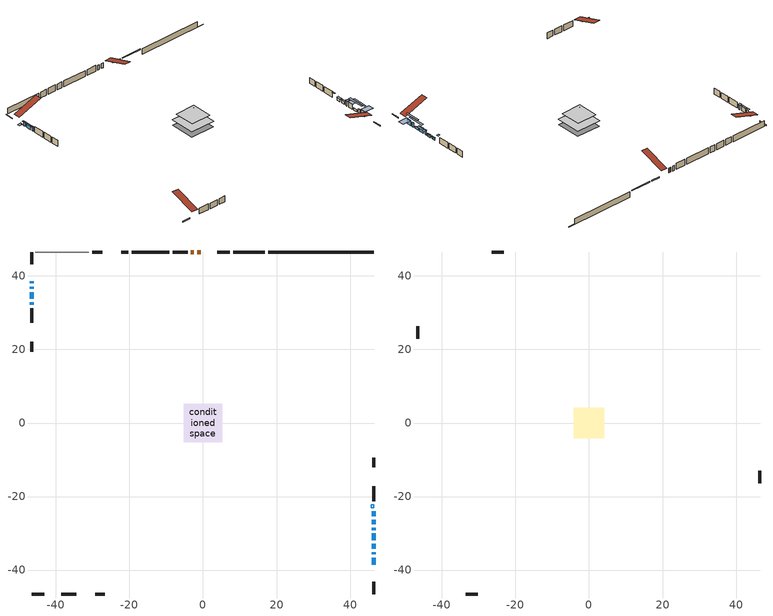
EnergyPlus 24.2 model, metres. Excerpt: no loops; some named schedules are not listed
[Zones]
conditioned space
 floor outside (Floor1 construction): -0.65,-0.65 -0.65,0.65 0.65,0.65 0.65,-0.65 z1.37
 floor adiabatic (AdiabaticFloorConstruction): -5.2,-5.2 -5.2,5.2 5.2,5.2 5.2,-5.2 z1.37
 floor foundation (Slab1 construction): -5.02,-5.02 -5.02,5.02 5.02,5.02 5.02,-5.02 z-0.97
 wall outside (RimJoist2 construction): 7.29,46.5 3.9,46.5 / -46.5,-46.5 -43.11,-46.5 / -46.5,46.5 -46.5,43.11 / 46.5,-46.5 46.5,-43.11 z1.37:1.67
 wall outside (AdiabaticWallConstruction 1): -0.65,46.5 -1.53,46.5 z1.37:3.4
 wall outside (AdiabaticWallConstruction): -46.5,38.57 -46.5,38.03 z1.37:1.55; 46.5,-38.56 46.5,-36.68 / 46.5,-31.86 46.5,-30.03 z1.37:3.4; 46.5,-35.76 46.5,-35.14 / 46.5,-29.11 46.5,-28.49 / -46.5,37.1 -46.5,36.49 / -46.5,35.57 -46.5,33.74 / -46.5,32.81 -46.5,32.2 z1.37:3.2; 46.5,-34.22 46.5,-32.79 / 46.5,-27.57 46.5,-26.35 / 46.5,-25.42 46.5,-23.99 z1.37:2.39
 wall outside (Wall1 construction): -4.21,46.5 -8.26,46.5 / -38.56,-46.5 -34.51,-46.5 / -46.5,31.27 -46.5,27.21 / 46.5,-21.3 46.5,-17.25 z1.37:3.81
 wall outside (Wall6 construction): -27.43,46.5 -30.09,46.5 / -29.32,-46.5 -26.66,-46.5 / -46.5,22.03 -46.5,19.37 / 46.5,-12.06 46.5,-9.4 z1.37:3.81
 wall foundation (FoundationWall1 construction): 17.7,46.5,-0.97 17.7,46.5,1.37 43.62,46.5,1.37 43.62,46.5,-0.85 46.5,46.5,-0.85 46.5,46.5,-0.97
 wall othersidecoefficients (RimJoist1 construction): 16.77,46.5 8.22,46.5 z1.37:1.67
 wall othersidecoefficients (AdiabaticWallConstruction 1): -2.45,46.5 -3.28,46.5 z1.37:3.4
 wall othersidecoefficients (Wall2 construction): -9.19,46.5 -19.34,46.5 z1.37:3.81
 wall othersidecoefficients (Wall3 construction): -20.27,46.5 -22.25,46.5 z1.37:3.81
 wall adiabatic (Wall7 construction): -31.02,46.5 -45.57,46.5 z1.37:3.81
 window (WindowConstruction 7): -46.5,38.56 -46.5,38.03 z1.37:1.55
 window (WindowConstruction 8): 46.5,-38.56 46.5,-36.68 z1.37:3.4
 window (WindowConstruction 9): 46.5,-35.75 46.5,-35.14 z1.37:3.2
 window (WindowConstruction 10): 46.5,-34.22 46.5,-32.79 z1.37:2.38
 window (WindowConstruction): 46.5,-31.86 46.5,-30.03 z1.37:3.4
 window (WindowConstruction 1): 46.5,-29.11 46.5,-28.5 z1.37:3.2
 window (WindowConstruction 2): 46.5,-27.57 46.5,-26.35 z1.37:2.38
 window (WindowConstruction 3): 46.5,-25.42 46.5,-24 z1.37:2.38
 window (WindowConstruction 4): -46.5,37.1 -46.5,36.49 z1.37:3.2
 window (WindowConstruction 5): -46.5,35.57 -46.5,33.74 z1.37:3.2
 window (WindowConstruction 6): -46.5,32.81 -46.5,32.2 z1.37:3.2
 door (Door): -0.65,46.5 -1.53,46.5 z1.37:3.4
 door inside (Door 1): -2.45,46.5 -3.28,46.5 z1.37:3.4
 ceiling adiabatic (AdiabaticFloorConstruction): 5.2,-5.2 5.2,5.2 -5.2,5.2 -5.2,-5.2 z1.37
 roof outside (AdiabaticRoofConstruction): 46.5,-22.23,3.81 45.71,-22.23,4.07 45.71,-23.07,4.07 46.5,-23.07,3.81
 skylight (SkylightConstruction): 46.5,-22.23,3.81 45.71,-22.23,4.07 45.71,-23.07,4.07 46.5,-23.07,3.81
attic - vented
 floor to conditioned space (Floor2 construction Reversed): -4.2,-4.2 -4.2,4.2 4.2,4.2 4.2,-4.2 z3.81
 floor to conditioned space (Floor3 construction Reversed): -3.15,-3.15 -3.15,3.15 3.15,3.15 3.15,-3.15 z3.81
 wall outside (Wall4 construction): -23.18,46.5 -26.5,46.5 / -33.58,-46.5 -30.25,-46.5 / -46.5,26.28 -46.5,22.96 / 46.5,-16.32 46.5,-12.99 z1.37:3.81
 roof outside (Roof1 construction): 0.28,46.5,3.81 0.28,36.29,7.21 2.97,36.29,7.21 2.97,46.5,3.81; -39.49,-46.5,3.81 -39.49,-36.29,7.21 -42.18,-36.29,7.21 -42.18,-46.5,3.81; -46.5,39.49,3.81 -36.29,39.49,7.21 -36.29,42.18,7.21 -46.5,42.18,3.81; 46.5,-39.49,3.81 36.29,-39.49,7.21 36.29,-42.18,7.21 46.5,-42.18,3.81
shading: -46.5,37.85 -46.5,38.74 -48.02,38.74 -48.02,37.85 z1.73; 46.5,-36.5 46.5,-38.74 50.16,-38.74 50.16,-36.5 z3.58; 46.5,-32.52 46.5,-38.38 47.11,-38.38 47.11,-32.52 z5.82; 46.5,-30.17 46.5,-36.84 47.11,-36.84 47.11,-30.17 z5.01; 46.5,-29.85 46.5,-32.04 47.72,-32.04 47.72,-29.85 z3.58; 46.5,-28.32 46.5,-29.29 47.72,-29.29 47.72,-28.32 z3.38; 46.5,-26.17 46.5,-27.75 47.11,-27.75 47.11,-26.17 z2.56; 46.5,-23.82 46.5,-25.6 47.11,-25.6 47.11,-23.82 z2.56; -46.5,36.31 -46.5,37.28 -47.11,37.28 -47.11,36.31 z3.38; -46.5,33.56 -46.5,35.74 -47.11,35.74 -47.11,33.56 z3.38; -46.5,32.02 -46.5,32.99 -47.11,32.99 -47.11,32.02 z3.38
[Building]
Building 1: Terrain=Suburbs
[Site:Location]
Calgary Intl AP_AB: Latitude {deg}=51.11; Longitude {deg}=-114.02; Time Zone {hr}=-7; Elevation {m}=1084; Keep Site Location Information=Yes
[Site:GroundTemperature:Shallow]
0.326196, -1.55603, -1.70677, -0.813554, 2.7722, 6.34125, 9.43543, 11.3955, 11.562, 9.96783, 6.95256, 3.49299
[Site:WaterMainsTemperature]
Calculation Method=Schedule; Temperature Schedule=mains temperature schedule
[Material] Roughness=Rough; Thermal Absorptance=0.9
Name | Thickness {m} | Conductivity {W/m-K} | Density {kg/m3} | Specific Heat {J/kg-K} | Solar Absorptance | Visible Absorptance
asphalt or fiberglass shingles | 0.00635 | 0.162714 | 1121.4 | 1465.45 | 0.4 | 0.4
asphalt or fiberglass shingles 1 | 0.00635 | 0.162714 | 1121.4 | 1465.45 | 0.7 | 0.7
ceiling loosefill ins | 0.169333 | 0.0480833 | 16.02 | 1046.75 | 0.7 | 0.7
ceiling stud and cavity | 0.1397 | 0.349499 | 65.682 | 1177.47 | 0.7 | 0.7
ceiling stud and cavity 1 | 0.1397 | 0.147741 | 65.682 | 1177.47 | 0.7 | 0.7
concrete 4.0 in. | 0.1016 | 1.803125 | 2242.8 | 837.4 | 0.7 | 0.7
concrete 8.0 in. | 0.2032 | 1.803125 | 2242.8 | 837.4 | 0.7 | 0.7
door material | 0.04445 | 0.053851 | 512.64 | 1214.23 | 0.7 | 0.7
door material 1 | 0.04445 | 0.060037 | 512.64 | 1214.23 | 0.7 | 0.7
floor covering | 0.0127 | 0.0433444 | 54.468 | 1339.84 | 0.6 | 0.6
floor rigid ins | 0.103632 | 0.029427 | 32.04 | 1214.23 | 0.7 | 0.7
floor rigid ins 1; roof rigid ins; wall rigid ins 2 | 0.512978 | 0.029427 | 32.04 | 1214.23 | 0.7 | 0.7
floor stud and cavity | 0.1397 | 0.154897 | 92.3553 | 1139.71 | 0.7 | 0.7
floor stud and cavity 1 | 0.1397 | 1.75129 | 37.0049 | 1207.88 | 0.7 | 0.7
furniture material conditioned space 1 | 0.1524 | 0.115458 | 640.8 | 1214.23 | 0.6 | 0.6
gypsum board | 0.0127 | 0.160291 | 801 | 837.4 | 0.6 | 0.6
osb sheathing 0.5 in. | 0.0127 | 0.115458 | 512.64 | 1214.23 | 0.7 | 0.7
osb sheathing 0.75 in. | 0.01905 | 0.115458 | 512.64 | 1214.23 | 0.7 | 0.7
osb sheathing 2.0 in. | 0.0508 | 0.115458 | 512.64 | 1214.23 | 0.7 | 0.7
rim joist rigid ins; wall rigid ins | 0.051816 | 0.029427 | 32.04 | 1214.23 | 0.7 | 0.7
rim joist stud and cavity | 0.0508 | 0.0462247 | 125.044 | 1163.47 | 0.6 | 0.6
rim joist stud and cavity 1 | 0.0508 | 0.0517415 | 125.044 | 1163.47 | 0.6 | 0.6
roof stud and cavity | 0.18415 | 1.78685 | 37.0049 | 1207.88 | 0.6 | 0.6
wall rigid ins 1 | 0.051816 | 0.029427 | 32.04 | 1214.23 | 0.4 | 0.4
wall stud and cavity | 0.1397 | 0.279367 | 139.0536 | 1170.24 | 0.7 | 0.7
wall stud and cavity 1 | 0.1397 | 0.186442 | 139.0536 | 1170.24 | 0.7 | 0.7
wall stud and cavity 2 | 0.1397 | 0.403682 | 139.0536 | 1170.24 | 0.7 | 0.7
wall stud and cavity 3 | 0.0889 | 6.1454 | 50.32683 | 1063.81 | 0.6 | 0.6
wall stud and cavity 4 | 0.1397 | 0.38068 | 139.0536 | 1170.24 | 0.7 | 0.7
wall stud and cavity 5 | 0.1397 | 0.210704 | 139.0536 | 1170.24 | 0.7 | 0.7
wall stud and cavity 6 | 0.0889 | 0.380278 | 52.3479 | 1209.89 | 0.7 | 0.7
wall stud and cavity 7 | 0.0889 | 0.391764 | 83.0341 | 1211.67 | 0.7 | 0.7
wood siding | 0.0254 | 0.102417 | 544.68 | 1172.36 | 0.4 | 0.4
wood siding 1 | 0.00254 | 0.102417 | 544.68 | 1172.36 | 0.4 | 0.4
wood siding 2; wood siding 3; wood siding 4 | 0.0254 | 0.102417 | 544.68 | 1172.36 | 0.7 | 0.7
[WindowMaterial:SimpleGlazingSystem]
Name | U-Factor {W/m2-K} | Solar Heat Gain Coefficient
SkylightMaterial | 2.29748 | 0.5974
WindowMaterial | 1.90156 | 0.5
WindowMaterial 1 | 2.76973 | 0.63
WindowMaterial 2 | 2.78279 | 0.59
WindowMaterial 3 | 2.78563 | 0.6
WindowMaterial 4 | 1.67955 | 0.59
WindowMaterial 5 | 2.77768 | 0.55
WindowMaterial 6 | 2.64481 | 0.36
WindowMaterial 7 | 1.89872 | 0.5
[Construction]
AdiabaticFloorConstruction: floor stud and cavity 1, floor rigid ins 1, osb sheathing 0.75 in., floor covering
AdiabaticRoofConstruction: asphalt or fiberglass shingles 1, roof rigid ins, osb sheathing 0.75 in., roof stud and cavity
AdiabaticWallConstruction: wood siding 3, wall rigid ins 2, wall stud and cavity 6, gypsum board
AdiabaticWallConstruction 1: wood siding 4, wall rigid ins 2, wall stud and cavity 6, gypsum board
Door: door material
Door 1: door material 1
Floor1 construction: floor stud and cavity, floor rigid ins, osb sheathing 0.75 in., floor covering
Floor2 construction Reversed: gypsum board, ceiling stud and cavity, ceiling loosefill ins
Floor3 construction Reversed: gypsum board, ceiling stud and cavity 1, ceiling loosefill ins
FoundationWall1 construction: concrete 8.0 in.
furniture construction conditioned space 1: furniture material conditioned space 1
PartitionWallConstruction: gypsum board, wall stud and cavity 7, gypsum board
RimJoist1 construction: rim joist rigid ins, osb sheathing 2.0 in., rim joist stud and cavity
RimJoist2 construction: wood siding 2, rim joist rigid ins, osb sheathing 2.0 in., rim joist stud and cavity 1
Roof1 construction: asphalt or fiberglass shingles
SkylightConstruction: SkylightMaterial
Slab1 construction: concrete 4.0 in.
Wall1 construction: wood siding, wall rigid ins, osb sheathing 0.5 in., wall stud and cavity, gypsum board
Wall2 construction: wall rigid ins 1, osb sheathing 0.5 in., wall stud and cavity 1, gypsum board
Wall3 construction: wall rigid ins 1, osb sheathing 0.5 in., wall stud and cavity 2, gypsum board
Wall4 construction: wood siding 1, wall stud and cavity 3
Wall6 construction: wood siding, wall rigid ins, osb sheathing 0.5 in., wall stud and cavity 4, gypsum board
Wall7 construction: wall rigid ins 1, osb sheathing 0.5 in., wall stud and cavity 5, gypsum board
WindowConstruction: WindowMaterial
WindowConstruction 1; WindowConstruction 4; WindowConstruction 9: WindowMaterial 1
WindowConstruction 10; WindowConstruction 3: WindowMaterial 3
WindowConstruction 2: WindowMaterial 2
WindowConstruction 5: WindowMaterial 4
WindowConstruction 6: WindowMaterial 5
WindowConstruction 7: WindowMaterial 6
WindowConstruction 8: WindowMaterial 7
[Zone] Multiplier=1; Part of Total Floor Area=Yes
Name | Volume {m3}
attic - vented | 61.7108
conditioned space | 547.4
[Space]
Name | Zone | Volume {m3}
attic - vented 1 | attic - vented | 61.7108
conditioned space 1 | conditioned space | 547.4
[ZoneInfiltration:EffectiveLeakageArea]
infil attic - vented 1: Zone or Space=attic - vented 1; Schedule=Always On Discrete; Effective Air Leakage Area {cm2}=3784.91; Stack Coefficient=0.000406229; Wind Coefficient=1.36178e-05
[ZoneMixing]
whole house fan mix: Zone or Space=attic - vented; Schedule=Always On Continuous; Design Flow Rate Calculation Method=Flow/Zone; Design Flow Rate {m3/s}=0; Source Zone or Space=conditioned space
[SurfaceProperty:OtherSideCoefficients]
other non-freezing space: Combined Convective/Radiative Film Coefficient {W/m2-K}=8.35; Constant Temperature Coefficient=1; External Dry-Bulb Temperature Coefficient=0; Ground Temperature Coefficient=0; Wind Speed Coefficient=0; Zone Air Temperature Coefficient=0; Constant Temperature Schedule=other non-freezing space; Previous Other Side Temperature Coefficient=0
[SurfaceProperty:ExposedFoundationPerimeter]
Slab1: Exposed Perimeter Calculation Method=TotalExposedPerimeter; Total Exposed Perimeter {m}=28.804
[InternalMass] Zone or ZoneList=conditioned space; Space or SpaceList=conditioned space 1
Name | Construction | Surface Area {m2}
furniture mass conditioned space 1 | furniture construction conditioned space 1 | 84.24
partition wall mass | PartitionWallConstruction | 210.6
[Lights]
interior lighting: Zone or ZoneList or Space or SpaceList=conditioned space 1; Schedule=interior lighting schedule; Design Level Calculation Method=LightingLevel; Lighting Level {W}=343.2; Return Air Fraction=0; Fraction Radiant=0.6; Fraction Visible=0.2; Fraction Replaceable=1
[People]
occupants: Zone or ZoneList or Space or SpaceList=conditioned space 1; Number of People Schedule=occupants schedule; Number of People Calculation Method=People; Number of People=3; Fraction Radiant=0.314171; Sensible Heat Fraction=0.56303; Activity Level Schedule=occupants activity schedule; Carbon Dioxide Generation Rate {m3/s-W}=0; Enable ASHRAE 55 Comfort Warnings=No; Mean Radiant Temperature Calculation Type=EnclosureAveraged
[ElectricEquipment] Zone or ZoneList or Space or SpaceList=conditioned space 1; Design Level Calculation Method=EquipmentLevel
Name | Schedule | Design Level {W} | Fraction Latent | Fraction Radiant | Fraction Lost
clothes dryer | clothes dryer schedule | 140.772 | 0.015 | 0.081 | 0.85
clothes washer | clothes washer schedule | 32.1985 | 0.03 | 0.162 | 0.7
cooking range | cooking range schedule | 208.969 | 0.08 | 0.432 | 0.2
dishwasher | dishwasher schedule | 66.8632 | 0.3 | 0.18 | 0.4
fridge | fridge schedule | 72.9452 | 0 | 0.6 | 0
mech vent bath fan 0 | mech vent bath fan 0 schedule | 50.2 | 0 | 0 | 1
mech vent bath fan 1 | mech vent bath fan 1 schedule | 50.2 | 0 | 0 | 1
mech vent house fan | mech vent house fan schedule | 0 | 0 | 0 | 1
mech vent house fan cfis | mech vent house fan cfis schedule | 0 | 0 | 0 | 0
mech vent range fan 0 | mech vent range fan 0 schedule | 57 | 0 | 0 | 1
misc plug loads | misc plug loads schedule | 494.7 | 0.045 | 0.513 | 0.1
whole house fan | Always On Discrete | 0 | 0 | 0 | 1
[OtherEquipment] Zone or ZoneList or Space or SpaceList=conditioned space 1; Design Level Calculation Method=EquipmentLevel
Name | Fuel Type | Schedule | Design Level {W} | Fraction Latent | Fraction Radiant | Fraction Lost
clothes dryer 1 | Electricity | clothes dryer schedule | 0 | 0.015 | 0.081 | 0.85
cooking range 1 | Electricity | cooking range schedule | 0 | 0.08 | 0.432 | 0.2
general water use latent | None | general water use schedule | 59.3978 | 1 | 0 | 0
general water use sensible | None | general water use schedule | -58.539 | 0 | 0.6 | 0
mech vent house fan latent load | None | Always On Discrete | 0 | 1 | 0 | 0
mech vent house fan sensible load | None | Always On Discrete | 0 | 0 | 0 | 0
water heater energy adjustment1 | NaturalGas | Always On Discrete | 0.01 | 0 | 0 | 1
[ZoneInfiltration:DesignFlowRate] Zone or ZoneList or Space or SpaceList=conditioned space 1; Schedule=Always On Discrete; Design Flow Rate Calculation Method=Flow/Zone; Design Flow Rate {m3/s}=0
infil flow; natural vent flow; whole house fan flow
[Foundation:Kiva]
Foundation Kiva 1: Initial Indoor Air Temperature {C}=18; Wall Height Above Grade {m}=1.37002; Wall Depth Below Slab {m}=0.2032
[Foundation:Kiva:Settings]
Soil Conductivity {W/m-K}=0.849921; Soil Density {kg/m3}=1842.3; Soil Specific Heat {J/kg-K}=418.7; Ground Solar Absorptivity=0.9; Ground Thermal Absorptivity=0.9; Ground Surface Roughness {m}=0.03; Far-Field Width {m}=40; Deep-Ground Boundary Condition=ZeroFlux; Deep-Ground Depth {m}=40; Minimum Cell Dimension {m}=0.2; Maximum Cell Growth Coefficient=3; Simulation Timestep=Timestep
[Exterior:Lights]
exterior lighting: Schedule=exterior lighting schedule; Design Level {W}=75.6
[Schedule:Constant]
Name | Hourly Value
Always On Continuous; mech vent house fan schedule; mech vent house fan cfis schedule; Always On Discrete | 1
other non-freezing space; fridge schedule | 0
occupants activity schedule | 117.228
[Schedule:Week:Daily]
interior lighting schedule Week Rule - Jan1-Jan27: interior lighting schedule day, interior lighting schedule day, interior lighting schedule day, interior lighting schedule day, interior lighting schedule day, interior lighting schedule day, interior lighting schedule day, interior lighting schedule default day, interior lighting schedule default day, interior lighting schedule default day, interior lighting schedule default day, interior lighting schedule default day
interior lighting schedule Week Rule - Jan28-Feb3: interior lighting schedule day, interior lighting schedule day, interior lighting schedule day, interior lighting schedule day, interior lighting schedule day 1, interior lighting schedule day 1, interior lighting schedule day 1, interior lighting schedule default day, interior lighting schedule default day, interior lighting schedule default day, interior lighting schedule default day, interior lighting schedule default day
interior lighting schedule Week Rule - Feb4-Feb24: interior lighting schedule day 1, interior lighting schedule day 1, interior lighting schedule day 1, interior lighting schedule day 1, interior lighting schedule day 1, interior lighting schedule day 1, interior lighting schedule day 1, interior lighting schedule default day, interior lighting schedule default day, interior lighting schedule default day, interior lighting schedule default day, interior lighting schedule default day
interior lighting schedule Week Rule - Feb25-Mar3: interior lighting schedule day 1, interior lighting schedule day 1, interior lighting schedule day 1, interior lighting schedule day 1, interior lighting schedule day 2, interior lighting schedule day 2, interior lighting schedule day 2, interior lighting schedule default day, interior lighting schedule default day, interior lighting schedule default day, interior lighting schedule default day, interior lighting schedule default day
interior lighting schedule Week Rule - Mar4-Mar31: interior lighting schedule day 2, interior lighting schedule day 2, interior lighting schedule day 2, interior lighting schedule day 2, interior lighting schedule day 2, interior lighting schedule day 2, interior lighting schedule day 2, interior lighting schedule default day, interior lighting schedule default day, interior lighting schedule default day, interior lighting schedule default day, interior lighting schedule default day
interior lighting schedule Week Rule - Apr1-Apr28: interior lighting schedule day 3, interior lighting schedule day 3, interior lighting schedule day 3, interior lighting schedule day 3, interior lighting schedule day 3, interior lighting schedule day 3, interior lighting schedule day 3, interior lighting schedule default day, interior lighting schedule default day, interior lighting schedule default day, interior lighting schedule default day, interior lighting schedule default day
interior lighting schedule Week Rule - Apr29-May5: interior lighting schedule day 3, interior lighting schedule day 3, interior lighting schedule day 4, interior lighting schedule day 4, interior lighting schedule day 4, interior lighting schedule day 4, interior lighting schedule day 4, interior lighting schedule default day, interior lighting schedule default day, interior lighting schedule default day, interior lighting schedule default day, interior lighting schedule default day
interior lighting schedule Week Rule - May6-May26: interior lighting schedule day 4, interior lighting schedule day 4, interior lighting schedule day 4, interior lighting schedule day 4, interior lighting schedule day 4, interior lighting schedule day 4, interior lighting schedule day 4, interior lighting schedule default day, interior lighting schedule default day, interior lighting schedule default day, interior lighting schedule default day, interior lighting schedule default day
interior lighting schedule Week Rule - May27-Jun2: interior lighting schedule day 4, interior lighting schedule day 4, interior lighting schedule day 4, interior lighting schedule day 4, interior lighting schedule day 4, interior lighting schedule day 5, interior lighting schedule day 5, interior lighting schedule default day, interior lighting schedule default day, interior lighting schedule default day, interior lighting schedule default day, interior lighting schedule default day
interior lighting schedule Week Rule - Jun3-Jun30: interior lighting schedule day 5, interior lighting schedule day 5, interior lighting schedule day 5, interior lighting schedule day 5, interior lighting schedule day 5, interior lighting schedule day 5, interior lighting schedule day 5, interior lighting schedule default day, interior lighting schedule default day, interior lighting schedule default day, interior lighting schedule default day, interior lighting schedule default day
interior lighting schedule Week Rule - Jul1-Jul28: interior lighting schedule day 6, interior lighting schedule day 6, interior lighting schedule day 6, interior lighting schedule day 6, interior lighting schedule day 6, interior lighting schedule day 6, interior lighting schedule day 6, interior lighting schedule default day, interior lighting schedule default day, interior lighting schedule default day, interior lighting schedule default day, interior lighting schedule default day
interior lighting schedule Week Rule - Jul29-Aug4: interior lighting schedule day 6, interior lighting schedule day 6, interior lighting schedule day 6, interior lighting schedule day 7, interior lighting schedule day 7, interior lighting schedule day 7, interior lighting schedule day 7, interior lighting schedule default day, interior lighting schedule default day, interior lighting schedule default day, interior lighting schedule default day, interior lighting schedule default day
interior lighting schedule Week Rule - Aug5-Aug25: interior lighting schedule day 7, interior lighting schedule day 7, interior lighting schedule day 7, interior lighting schedule day 7, interior lighting schedule day 7, interior lighting schedule day 7, interior lighting schedule day 7, interior lighting schedule default day, interior lighting schedule default day, interior lighting schedule default day, interior lighting schedule default day, interior lighting schedule default day
interior lighting schedule Week Rule - Aug26-Sep1: interior lighting schedule day 7, interior lighting schedule day 7, interior lighting schedule day 7, interior lighting schedule day 7, interior lighting schedule day 7, interior lighting schedule day 7, interior lighting schedule day 8, interior lighting schedule default day, interior lighting schedule default day, interior lighting schedule default day, interior lighting schedule default day, interior lighting schedule default day
interior lighting schedule Week Rule - Sep2-Sep29: interior lighting schedule day 8, interior lighting schedule day 8, interior lighting schedule day 8, interior lighting schedule day 8, interior lighting schedule day 8, interior lighting schedule day 8, interior lighting schedule day 8, interior lighting schedule default day, interior lighting schedule default day, interior lighting schedule default day, interior lighting schedule default day, interior lighting schedule default day
interior lighting schedule Week Rule - Sep30-Oct6: interior lighting schedule day 8, interior lighting schedule day 9, interior lighting schedule day 9, interior lighting schedule day 9, interior lighting schedule day 9, interior lighting schedule day 9, interior lighting schedule day 9, interior lighting schedule default day, interior lighting schedule default day, interior lighting schedule default day, interior lighting schedule default day, interior lighting schedule default day
interior lighting schedule Week Rule - Oct7-Oct27: interior lighting schedule day 9, interior lighting schedule day 9, interior lighting schedule day 9, interior lighting schedule day 9, interior lighting schedule day 9, interior lighting schedule day 9, interior lighting schedule day 9, interior lighting schedule default day, interior lighting schedule default day, interior lighting schedule default day, interior lighting schedule default day, interior lighting schedule default day
interior lighting schedule Week Rule - Oct28-Nov3: interior lighting schedule day 9, interior lighting schedule day 9, interior lighting schedule day 9, interior lighting schedule day 9, interior lighting schedule day 10, interior lighting schedule day 10, interior lighting schedule day 10, interior lighting schedule default day, interior lighting schedule default day, interior lighting schedule default day, interior lighting schedule default day, interior lighting schedule default day
interior lighting schedule Week Rule - Nov4-Nov24: interior lighting schedule day 10, interior lighting schedule day 10, interior lighting schedule day 10, interior lighting schedule day 10, interior lighting schedule day 10, interior lighting schedule day 10, interior lighting schedule day 10, interior lighting schedule default day, interior lighting schedule default day, interior lighting schedule default day, interior lighting schedule default day, interior lighting schedule default day
interior lighting schedule Week Rule - Nov25-Dec1: interior lighting schedule day 10, interior lighting schedule day 10, interior lighting schedule day 10, interior lighting schedule day 10, interior lighting schedule day 10, interior lighting schedule day 10, interior lighting schedule day 11, interior lighting schedule default day, interior lighting schedule default day, interior lighting schedule default day, interior lighting schedule default day, interior lighting schedule default day
interior lighting schedule Week Rule - Dec2-Dec31: interior lighting schedule day 11, interior lighting schedule day 11, interior lighting schedule day 11, interior lighting schedule day 11, interior lighting schedule day 11, interior lighting schedule day 11, interior lighting schedule day 11, interior lighting schedule default day, interior lighting schedule default day, interior lighting schedule default day, interior lighting schedule default day, interior lighting schedule default day
occupants schedule Week Rule - Jan1-Dec31: occupants schedule day, occupants schedule day, occupants schedule day, occupants schedule day, occupants schedule day, occupants schedule day, occupants schedule day, occupants schedule default day, occupants schedule default day, occupants schedule default day, occupants schedule default day, occupants schedule default day
clothes dryer schedule Week Rule - Jan1-Dec31: clothes dryer schedule day, clothes dryer schedule day, clothes dryer schedule day, clothes dryer schedule day, clothes dryer schedule day, clothes dryer schedule day, clothes dryer schedule day, clothes dryer schedule default day, clothes dryer schedule default day, clothes dryer schedule default day, clothes dryer schedule default day, clothes dryer schedule default day
clothes washer schedule Week Rule - Jan1-Dec31: clothes washer schedule day, clothes washer schedule day, clothes washer schedule day, clothes washer schedule day, clothes washer schedule day, clothes washer schedule day, clothes washer schedule day, clothes washer schedule default day, clothes washer schedule default day, clothes washer schedule default day, clothes washer schedule default day, clothes washer schedule default day
cooking range schedule Week Rule - Jan1-Dec31: cooking range schedule day, cooking range schedule day, cooking range schedule day, cooking range schedule day, cooking range schedule day, cooking range schedule day, cooking range schedule day, cooking range schedule default day, cooking range schedule default day, cooking range schedule default day, cooking range schedule default day, cooking range schedule default day
dishwasher schedule Week Rule - Jan1-Dec31: dishwasher schedule day, dishwasher schedule day, dishwasher schedule day, dishwasher schedule day, dishwasher schedule day, dishwasher schedule day, dishwasher schedule day, dishwasher schedule default day, dishwasher schedule default day, dishwasher schedule default day, dishwasher schedule default day, dishwasher schedule default day
mech vent bath fan 0 schedule Week Rule - Jan1-Dec31: mech vent bath fan 0 schedule day, mech vent bath fan 0 schedule day, mech vent bath fan 0 schedule day, mech vent bath fan 0 schedule day, mech vent bath fan 0 schedule day, mech vent bath fan 0 schedule day, mech vent bath fan 0 schedule day, mech vent bath fan 0 schedule default day, mech vent bath fan 0 schedule default day, mech vent bath fan 0 schedule default day, mech vent bath fan 0 schedule default day, mech vent bath fan 0 schedule default day
mech vent bath fan 1 schedule Week Rule - Jan1-Dec31: mech vent bath fan 1 schedule day, mech vent bath fan 1 schedule day, mech vent bath fan 1 schedule day, mech vent bath fan 1 schedule day, mech vent bath fan 1 schedule day, mech vent bath fan 1 schedule day, mech vent bath fan 1 schedule day, mech vent bath fan 1 schedule default day, mech vent bath fan 1 schedule default day, mech vent bath fan 1 schedule default day, mech vent bath fan 1 schedule default day, mech vent bath fan 1 schedule default day
mech vent range fan 0 schedule Week Rule - Jan1-Dec31: mech vent range fan 0 schedule day, mech vent range fan 0 schedule day, mech vent range fan 0 schedule day, mech vent range fan 0 schedule day, mech vent range fan 0 schedule day, mech vent range fan 0 schedule day, mech vent range fan 0 schedule day, mech vent range fan 0 schedule default day, mech vent range fan 0 schedule default day, mech vent range fan 0 schedule default day, mech vent range fan 0 schedule default day, mech vent range fan 0 schedule default day
misc plug loads schedule Week Rule - Jan1-Dec31: misc plug loads schedule day, misc plug loads schedule day, misc plug loads schedule day, misc plug loads schedule day, misc plug loads schedule day, misc plug loads schedule day, misc plug loads schedule day, misc plug loads schedule default day, misc plug loads schedule default day, misc plug loads schedule default day, misc plug loads schedule default day, misc plug loads schedule default day
general water use schedule Week Rule - Jan1-Dec31: general water use schedule day, general water use schedule day, general water use schedule day, general water use schedule day, general water use schedule day, general water use schedule day, general water use schedule day, general water use schedule default day, general water use schedule default day, general water use schedule default day, general water use schedule default day, general water use schedule default day
exterior lighting schedule Week Rule - Jan1-Jan27: exterior lighting schedule day, exterior lighting schedule day, exterior lighting schedule day, exterior lighting schedule day, exterior lighting schedule day, exterior lighting schedule day, exterior lighting schedule day, exterior lighting schedule default day, exterior lighting schedule default day, exterior lighting schedule default day, exterior lighting schedule default day, exterior lighting schedule default day
exterior lighting schedule Week Rule - Jan28-Feb3: exterior lighting schedule day, exterior lighting schedule day, exterior lighting schedule day, exterior lighting schedule day, exterior lighting schedule day 1, exterior lighting schedule day 1, exterior lighting schedule day 1, exterior lighting schedule default day, exterior lighting schedule default day, exterior lighting schedule default day, exterior lighting schedule default day, exterior lighting schedule default day
exterior lighting schedule Week Rule - Feb4-Feb24: exterior lighting schedule day 1, exterior lighting schedule day 1, exterior lighting schedule day 1, exterior lighting schedule day 1, exterior lighting schedule day 1, exterior lighting schedule day 1, exterior lighting schedule day 1, exterior lighting schedule default day, exterior lighting schedule default day, exterior lighting schedule default day, exterior lighting schedule default day, exterior lighting schedule default day
exterior lighting schedule Week Rule - Feb25-Mar3: exterior lighting schedule day 1, exterior lighting schedule day 1, exterior lighting schedule day 1, exterior lighting schedule day 1, exterior lighting schedule day 2, exterior lighting schedule day 2, exterior lighting schedule day 2, exterior lighting schedule default day, exterior lighting schedule default day, exterior lighting schedule default day, exterior lighting schedule default day, exterior lighting schedule default day
exterior lighting schedule Week Rule - Mar4-Mar31: exterior lighting schedule day 2, exterior lighting schedule day 2, exterior lighting schedule day 2, exterior lighting schedule day 2, exterior lighting schedule day 2, exterior lighting schedule day 2, exterior lighting schedule day 2, exterior lighting schedule default day, exterior lighting schedule default day, exterior lighting schedule default day, exterior lighting schedule default day, exterior lighting schedule default day
exterior lighting schedule Week Rule - Apr1-Apr28: exterior lighting schedule day 3, exterior lighting schedule day 3, exterior lighting schedule day 3, exterior lighting schedule day 3, exterior lighting schedule day 3, exterior lighting schedule day 3, exterior lighting schedule day 3, exterior lighting schedule default day, exterior lighting schedule default day, exterior lighting schedule default day, exterior lighting schedule default day, exterior lighting schedule default day
exterior lighting schedule Week Rule - Apr29-May5: exterior lighting schedule day 3, exterior lighting schedule day 3, exterior lighting schedule day 4, exterior lighting schedule day 4, exterior lighting schedule day 4, exterior lighting schedule day 4, exterior lighting schedule day 4, exterior lighting schedule default day, exterior lighting schedule default day, exterior lighting schedule default day, exterior lighting schedule default day, exterior lighting schedule default day
exterior lighting schedule Week Rule - May6-May26: exterior lighting schedule day 4, exterior lighting schedule day 4, exterior lighting schedule day 4, exterior lighting schedule day 4, exterior lighting schedule day 4, exterior lighting schedule day 4, exterior lighting schedule day 4, exterior lighting schedule default day, exterior lighting schedule default day, exterior lighting schedule default day, exterior lighting schedule default day, exterior lighting schedule default day
exterior lighting schedule Week Rule - May27-Jun2: exterior lighting schedule day 4, exterior lighting schedule day 4, exterior lighting schedule day 4, exterior lighting schedule day 4, exterior lighting schedule day 4, exterior lighting schedule day 5, exterior lighting schedule day 5, exterior lighting schedule default day, exterior lighting schedule default day, exterior lighting schedule default day, exterior lighting schedule default day, exterior lighting schedule default day
[Schedule:Year]
interior lighting schedule: interior lighting schedule Week Rule - Jan1-Jan27, 1, 1, 1, 27, interior lighting schedule Week Rule - Jan28-Feb3, 1, 28, 2, 3, interior lighting schedule Week Rule - Feb4-Feb24, 2, 4, 2, 24, interior lighting schedule Week Rule - Feb25-Mar3, 2, 25, 3, 3, interior lighting schedule Week Rule - Mar4-Mar31, 3, 4, 3, 31, interior lighting schedule Week Rule - Apr1-Apr28, 4, 1, 4, 28, interior lighting schedule Week Rule - Apr29-May5, 4, 29, 5, 5, interior lighting schedule Week Rule - May6-May26, 5, 6, 5, 26, interior lighting schedule Week Rule - May27-Jun2, 5, 27, 6, 2, interior lighting schedule Week Rule - Jun3-Jun30, 6, 3, 6, 30, interior lighting schedule Week Rule - Jul1-Jul28, 7, 1, 7, 28, interior lighting schedule Week Rule - Jul29-Aug4, 7, 29, 8, 4, interior lighting schedule Week Rule - Aug5-Aug25, 8, 5, 8, 25, interior lighting schedule Week Rule - Aug26-Sep1, 8, 26, 9, 1, interior lighting schedule Week Rule - Sep2-Sep29, 9, 2, 9, 29, interior lighting schedule Week Rule - Sep30-Oct6, 9, 30, 10, 6, interior lighting schedule Week Rule - Oct7-Oct27, 10, 7, 10, 27, interior lighting schedule Week Rule - Oct28-Nov3, 10, 28, 11, 3, interior lighting schedule Week Rule - Nov4-Nov24, 11, 4, 11, 24, interior lighting schedule Week Rule - Nov25-Dec1, 11, 25, 12, 1, interior lighting schedule Week Rule - Dec2-Dec31, 12, 2, 12, 31
occupants schedule: occupants schedule Week Rule - Jan1-Dec31, 1, 1, 12, 31
clothes dryer schedule: clothes dryer schedule Week Rule - Jan1-Dec31, 1, 1, 12, 31
clothes washer schedule: clothes washer schedule Week Rule - Jan1-Dec31, 1, 1, 12, 31
cooking range schedule: cooking range schedule Week Rule - Jan1-Dec31, 1, 1, 12, 31
dishwasher schedule: dishwasher schedule Week Rule - Jan1-Dec31, 1, 1, 12, 31
mech vent bath fan 0 schedule: mech vent bath fan 0 schedule Week Rule - Jan1-Dec31, 1, 1, 12, 31
mech vent bath fan 1 schedule: mech vent bath fan 1 schedule Week Rule - Jan1-Dec31, 1, 1, 12, 31
mech vent range fan 0 schedule: mech vent range fan 0 schedule Week Rule - Jan1-Dec31, 1, 1, 12, 31
misc plug loads schedule: misc plug loads schedule Week Rule - Jan1-Dec31, 1, 1, 12, 31
general water use schedule: general water use schedule Week Rule - Jan1-Dec31, 1, 1, 12, 31
exterior lighting schedule: exterior lighting schedule Week Rule - Jan1-Jan27, 1, 1, 1, 27, exterior lighting schedule Week Rule - Jan28-Feb3, 1, 28, 2, 3, exterior lighting schedule Week Rule - Feb4-Feb24, 2, 4, 2, 24, exterior lighting schedule Week Rule - Feb25-Mar3, 2, 25, 3, 3, exterior lighting schedule Week Rule - Mar4-Mar31, 3, 4, 3, 31, exterior lighting schedule Week Rule - Apr1-Apr28, 4, 1, 4, 28, exterior lighting schedule Week Rule - Apr29-May5, 4, 29, 5, 5, exterior lighting schedule Week Rule - May6-May26, 5, 6, 5, 26, exterior lighting schedule Week Rule - May27-Jun2, 5, 27, 6, 2, exterior lighting schedule Week Rule - Jun3-Jun30, 6, 3, 6, 30, exterior lighting schedule Week Rule - Jul1-Jul28, 7, 1, 7, 28, exterior lighting schedule Week Rule - Jul29-Aug4, 7, 29, 8, 4, exterior lighting schedule Week Rule - Aug5-Aug25, 8, 5, 8, 25, exterior lighting schedule Week Rule - Aug26-Sep1, 8, 26, 9, 1, exterior lighting schedule Week Rule - Sep2-Sep29, 9, 2, 9, 29, exterior lighting schedule Week Rule - Sep30-Oct6, 9, 30, 10, 6, exterior lighting schedule Week Rule - Oct7-Oct27, 10, 7, 10, 27, exterior lighting schedule Week Rule - Oct28-Nov3, 10, 28, 11, 3, exterior lighting schedule Week Rule - Nov4-Nov24, 11, 4, 11, 24, exterior lighting schedule Week Rule - Nov25-Dec1, 11, 25, 12, 1, exterior lighting schedule Week Rule - Dec2-Dec31, 12, 2, 12, 31
[Schedule:Compact]
mains temperature schedule: Through: 01/01, For: AllDays, Until: 24:00, 5.30611, Through: 01/02, For: AllDays, Until: 24:00, 5.24556, Through: 01/03, For: AllDays, Until: 24:00, 5.18611, Through: 01/04, For: AllDays, Until: 24:00, 5.12778, Through: 01/05, For: AllDays, Until: 24:00, 5.07, Through: 01/06, For: AllDays, Until: 24:00, 5.01278, Through: 01/07, For: AllDays, Until: 24:00, 4.95722, Through: 01/08, For: AllDays, Until: 24:00, 4.90222, Through: 01/09, For: AllDays, Until: 24:00, 4.84778, Through: 01/10, For: AllDays, Until: 24:00, 4.795, Through: 01/11, For: AllDays, Until: 24:00, 4.74278, Through: 01/12, For: AllDays, Until: 24:00, 4.69167, Through: 01/13, For: AllDays, Until: 24:00, 4.64111, Through: 01/14, For: AllDays, Until: 24:00, 4.59222, Through: 01/15, For: AllDays, Until: 24:00, 4.54389, Through: 01/16, For: AllDays, Until: 24:00, 4.49722, Through: 01/17, For: AllDays, Until: 24:00, 4.45111, Through: 01/18, For: AllDays, Until: 24:00, 4.40611, Through: 01/19, For: AllDays, Until: 24:00, 4.36222, Through: 01/20, For: AllDays, Until: 24:00, 4.32, Through: 01/21, For: AllDays, Until: 24:00, 4.27833, Through: 01/22, For: AllDays, Until: 24:00, 4.23778, Through: 01/23, For: AllDays, Until: 24:00, 4.19833, Through: 01/24, For: AllDays, Until: 24:00, 4.16056, Through: 01/25, For: AllDays, Until: 24:00, 4.12333, Through: 01/26, For: AllDays, Until: 24:00, 4.08778, Through: 01/27, For: AllDays, Until: 24:00, 4.05278, Through: 01/28, For: AllDays, Until: 24:00, 4.01944, Through: 01/29, For: AllDays, Until: 24:00, 3.98722, Through: 01/30, For: AllDays, Until: 24:00, 3.95611, Through: 01/31, For: AllDays, Until: 24:00, 3.92667, Through: 02/01, For: AllDays, Until: 24:00, 3.89778, Through: 02/02, For: AllDays, Until: 24:00, 3.87056, Through: 02/03, For: AllDays, Until: 24:00, 3.84444, Through: 02/04, For: AllDays, Until: 24:00, 3.82, Through: 02/05, For: AllDays, Until: 24:00, 3.79611, Through: 02/06, For: AllDays, Until: 24:00, 3.77389, Through: 02/07, For: AllDays, Until: 24:00, 3.75333, Through: 02/08, For: AllDays, Until: 24:00, 3.73333, Through: 02/09, For: AllDays, Until: 24:00, 3.715, Through: 02/10, For: AllDays, Until: 24:00, 3.69778, Through: 02/11, For: AllDays, Until: 24:00, 3.68222, Through: 02/12, For: AllDays, Until: 24:00, 3.66778, Through: 02/13, For: AllDays, Until: 24:00, 3.65444, Through: 02/14, For: AllDays, Until: 24:00, 3.64278, Through: 02/15, For: AllDays, Until: 24:00, 3.63222, Through: 02/16, For: AllDays, Until: 24:00, 3.62278, Through: 02/17, For: AllDays, Until: 24:00, 3.615, Through: 02/18, For: AllDays, Until: 24:00, 3.60833, Through: 02/19, For: AllDays, Until: 24:00, 3.60333, Through: 02/20, For: AllDays, Until: 24:00, 3.59944, Through: 02/21, For: AllDays, Until: 24:00, 3.59667, Through: 02/22, For: AllDays, Until: 24:00, 3.59556, Through: 02/23, For: AllDays, Until: 24:00, 3.59556, Through: 02/24, For: AllDays, Until: 24:00, 3.59722, Through: 02/25, For: AllDays, Until: 24:00, 3.6, Through: 02/26, For: AllDays, Until: 24:00, 3.60389, Through: 02/27, For: AllDays, Until: 24:00, 3.60944, Through: 02/28, For: AllDays, Until: 24:00, 3.61611, Through: 03/01, For: AllDays, Until: 24:00, 3.62444, Through: 03/02, For: AllDays, Until: 24:00, 3.63333, Through: 03/03, For: AllDays, Until: 24:00, 3.64444, Through: 03/04, For: AllDays, Until: 24:00, 3.65611, Through: 03/05, For: AllDays, Until: 24:00, 3.67, Through: 03/06, For: AllDays, Until: 24:00, 3.68444, Through: 03/07, For: AllDays, Until: 24:00, 3.70056, Through: 03/08, For: AllDays, Until: 24:00, 3.71778, Through: 03/09, For: AllDays, Until: 24:00, 3.73611, Through: 03/10, For: AllDays, Until: 24:00, 3.75611, Through: 03/11, For: AllDays, Until: 24:00, 3.77722, Through: 03/12, For: AllDays, Until: 24:00, 3.79944, Through: 03/13, For: AllDays, Until: 24:00, 3.82333, Through: 03/14, For: AllDays, Until: 24:00, 3.84833, Through: 03/15, For: AllDays, Until: 24:00, 3.87444, Through: 03/16, For: AllDays, Until: 24:00, 3.90222, Through: 03/17, For: AllDays, Until: 24:00, 3.93056, Through: 03/18, For: AllDays, Until: 24:00, 3.96056, Through: 03/19, For: AllDays, Until: 24:00, 3.99167, Through: 03/20, For: AllDays, Until: 24:00, 4.02444, Through: 03/21, For: AllDays, Until: 24:00, 4.05778, Through: 03/22, For: AllDays, Until: 24:00, 4.09278, Through: 03/23, For: AllDays, Until: 24:00, 4.12833, Through: 03/24, For: AllDays, Until: 24:00, 4.16556, Through: 03/25, For: AllDays, Until: 24:00, 4.20389, Through: 03/26, For: AllDays, Until: 24:00, 4.24333, Through: 03/27, For: AllDays, Until: 24:00, 4.28389, Through: 03/28, For: AllDays, Until: 24:00, 4.32611, Through: 03/29, For: AllDays, Until: 24:00, 4.36889, Through: 03/30, For: AllDays, Until: 24:00, 4.41278, Through: 03/31, For: AllDays, Until: 24:00, 4.45778, Through: 04/01, For: AllDays, Until: 24:00, 4.50389, Through: 04/02, For: AllDays, Until: 24:00, 4.55111, Through: 04/03, For: AllDays, Until: 24:00, 4.59944, Through: 04/04, For: AllDays, Until: 24:00, 4.64833, Through: 04/05, For: AllDays, Until: 24:00, 4.69889, Through: 04/06, For: AllDays, Until: 24:00, 4.75, Through: 04/07, For: AllDays, Until: 24:00, 4.80222, Through: 04/08, For: AllDays, Until: 24:00, 4.85556, Through: 04/09, For: AllDays, Until: 24:00, 4.91, Through: 04/10, For: AllDays, Until: 24:00, 4.965, Through: 04/11, For: AllDays, Until: 24:00, 5.02111, Through: 04/12, For: AllDays, Until: 24:00, 5.07833, Through: 04/13, For: AllDays, Until: 24:00, 5.13611, Through: 04/14, For: AllDays, Until: 24:00, 5.195, Through: 04/15, For: AllDays, Until: 24:00, 5.25444, Through: 04/16, For: AllDays, Until: 24:00, 5.315, Through: 04/17, For: AllDays, Until: 24:00, 5.37611, Through: 04/18, For: AllDays, Until: 24:00, 5.43833, Through: 04/19, For: AllDays, Until: 24:00, 5.50111, Through: 04/20, For: AllDays, Until: 24:00, 5.565, Through: 04/21, For: AllDays, Until: 24:00, 5.62944, Through: 04/22, For: AllDays, Until: 24:00, 5.69444, Through: 04/23, For: AllDays, Until: 24:00, 5.76, Through: 04/24, For: AllDays, Until: 24:00, 5.82667, Through: 04/25, For: AllDays, Until: 24:00, 5.89389, Through: 04/26, For: AllDays, Until: 24:00, 5.96167, Through: 04/27, For: AllDays, Until: 24:00, 6.03056, Through: 04/28, For: AllDays, Until: 24:00, 6.09944, Through: 04/29, For: AllDays, Until: 24:00, 6.16944, Through: 04/30, For: AllDays, Until: 24:00, 6.23944, Through: 05/01, For: AllDays, Until: 24:00, 6.31056, Through: 05/02, For: AllDays, Until: 24:00, 6.38167, Through: 05/03, For: AllDays, Until: 24:00, 6.45333, Through: 05/04, For: AllDays, Until: 24:00, 6.52611, Through: 05/05, For: AllDays, Until: 24:00, 6.59889, Through: 05/06, For: AllDays, Until: 24:00, 6.67167, Through: 05/07, For: AllDays, Until: 24:00, 6.74556, Through: 05/08, For: AllDays, Until: 24:00, 6.81944, Through: 05/09, For: AllDays, Until: 24:00, 6.89389, Through: 05/10, For: AllDays, Until: 24:00, 6.96889, Through: 05/11, For: AllDays, Until: 24:00, 7.04389, Through: 05/12, For: AllDays, Until: 24:00, 7.11944, Through: 05/13, For: AllDays, Until: 24:00, 7.195, Through: 05/14, For: AllDays, Until: 24:00, 7.27111, Through: 05/15, For: AllDays, Until: 24:00, 7.34722, Through: 05/16, For: AllDays, Until: 24:00, 7.42389, Through: 05/17, For: AllDays, Until: 24:00, 7.50056, Through: 05/18, For: AllDays, Until: 24:00, 7.57722, Through: 05/19, For: AllDays, Until: 24:00, 7.65444, Through: 05/20, For: AllDays, Until: 24:00, 7.73167, Through: 05/21, For: AllDays, Until: 24:00, 7.80889, Through: 05/22, For: AllDays, Until: 24:00, 7.88611, Through: 05/23, For: AllDays, Until: 24:00, 7.96333, Through: 05/24, For: AllDays, Until: 24:00, 8.04111, Through: 05/25, For: AllDays, Until: 24:00, 8.11833, Through: 05/26, For: AllDays, Until: 24:00, 8.19611, Through: 05/27, For: AllDays, Until: 24:00, 8.27333, Through: 05/28, For: AllDays, Until: 24:00, 8.35056, Through: 05/29, For: AllDays, Until: 24:00, 8.42778, Through: 05/30, For: AllDays, Until: 24:00, 8.505, Through: 05/31, For: AllDays, Until: 24:00, 8.58222, Through: 06/01, For: AllDays, Until: 24:00, 8.65889, Through: 06/02, For: AllDays, Until: 24:00, 8.73556, Through: 06/03, For: AllDays, Until: 24:00, 8.81222, Through: 06/04, For: AllDays, Until: 24:00, 8.88889, Through: 06/05, For: AllDays, Until: 24:00, 8.965, Through: 06/06, For: AllDays, Until: 24:00, 9.04056, Through: 06/07, For: AllDays, Until: 24:00, 9.11611, Through: 06/08, For: AllDays, Until: 24:00, 9.19167, Through: 06/09, For: AllDays, Until: 24:00, 9.26667, Through: 06/10, For: AllDays, Until: 24:00, 9.34111, Through: 06/11, For: AllDays, Until: 24:00, 9.41556, Through: 06/12, For: AllDays, Until: 24:00, 9.48889, Through: 06/13, For: AllDays, Until: 24:00, 9.56278, Through: 06/14, For: AllDays, Until: 24:00, 9.63556, Through: 06/15, For: AllDays, Until: 24:00, 9.70833, Through: 06/16, For: AllDays, Until: 24:00, 9.78, Through: 06/17, For: AllDays, Until: 24:00, 9.85167, Through: 06/18, For: AllDays, Until: 24:00, 9.92278, Through: 06/19, For: AllDays, Until: 24:00, 9.99333, Through: 06/20, For: AllDays, Until: 24:00, 10.0633, Through: 06/21, For: AllDays, Until: 24:00, 10.1328, Through: 06/22, For: AllDays, Until: 24:00, 10.2011, Through: 06/23, For: AllDays, Until: 24:00, 10.2694, Through: 06/24, For: AllDays, Until: 24:00, 10.3367, Through: 06/25, For: AllDays, Until: 24:00, 10.4039, Through: 06/26, For: AllDays, Until: 24:00, 10.47, Through: 06/27, For: AllDays, Until: 24:00, 10.5356, Through: 06/28, For: AllDays, Until: 24:00, 10.6, Through: 06/29, For: AllDays, Until: 24:00, 10.6639, Through: 06/30, For: AllDays, Until: 24:00, 10.7272, Through: 07/01, For: AllDays, Until: 24:00, 10.7894, Through: 07/02, For: AllDays, Until: 24:00, 10.8511, Through: 07/03, For: AllDays, Until: 24:00, 10.9122, Through: 07/04, For: AllDays, Until: 24:00, 10.9722, Through: 07/05, For: AllDays, Until: 24:00, 11.0311, Through: 07/06, For: AllDays, Until: 24:00, 11.0894, Through: 07/07, For: AllDays, Until: 24:00, 11.1467, Through: 07/08, For: AllDays, Until: 24:00, 11.2033, Through: 07/09, For: AllDays, Until: 24:00, 11.2589, Through: 07/10, For: AllDays, Until: 24:00, 11.3133, Through: 07/11, For: AllDays, Until: 24:00, 11.3672, Through: 07/12, For: AllDays, Until: 24:00, 11.42, Through: 07/13, For: AllDays, Until: 24:00, 11.4717, Through: 07/14, For: AllDays, Until: 24:00, 11.5222, Through: 07/15, For: AllDays, Until: 24:00, 11.5717, Through: 07/16, For: AllDays, Until: 24:00, 11.6206, Through: 07/17, For: AllDays, Until: 24:00, 11.6683, Through: 07/18, For: AllDays, Until: 24:00, 11.715, Through: 07/19, For: AllDays, Until: 24:00, 11.76, Through: 07/20, For: AllDays, Until: 24:00, 11.8044, Through: 07/21, For: AllDays, Until: 24:00, 11.8478, Through: 07/22, For: AllDays, Until: 24:00, 11.89, Through: 07/23, For: AllDays, Until: 24:00, 11.9311, Through: 07/24, For: AllDays, Until: 24:00, 11.9711, Through: 07/25, For: AllDays, Until: 24:00, 12.01, Through: 07/26, For: AllDays, Until: 24:00, 12.0478, Through: 07/27, For: AllDays, Until: 24:00, 12.0839, Through: 07/28, For: AllDays, Until: 24:00, 12.1194, Through: 07/29, For: AllDays, Until: 24:00, 12.1533, Through: 07/30, For: AllDays, Until: 24:00, 12.1861, Through: 07/31, For: AllDays, Until: 24:00, 12.2178, Through: 08/01, For: AllDays, Until: 24:00, 12.2483, Through: 08/02, For: AllDays, Until: 24:00, 12.2778, Through: 08/03, For: AllDays, Until: 24:00, 12.3056, Through: 08/04, For: AllDays, Until: 24:00, 12.3322, Through: 08/05, For: AllDays, Until: 24:00, 12.3578, Through: 08/06, For: AllDays, Until: 24:00, 12.3822, Through: 08/07, For: AllDays, Until: 24:00, 12.405, Through: 08/08, For: AllDays, Until: 24:00, 12.4267, Through: 08/09, For: AllDays, Until: 24:00, 12.4472, Through: 08/10, For: AllDays, Until: 24:00, 12.4661, Through: 08/11, For: AllDays, Until: 24:00, 12.4839, Through: 08/12, For: AllDays, Until: 24:00, 12.5006, Through: 08/13, For: AllDays, Until: 24:00, 12.5156, Through: 08/14, For: AllDays, Until: 24:00, 12.5294, Through: 08/15, For: AllDays, Until: 24:00, 12.5422, Through: 08/16, For: AllDays, Until: 24:00, 12.5533, Through: 08/17, For: AllDays, Until: 24:00, 12.5633, Through: 08/18, For: AllDays, Until: 24:00, 12.5722, Through: 08/19, For: AllDays, Until: 24:00, 12.5794, Through: 08/20, For: AllDays, Until: 24:00, 12.585, Through: 08/21, For: AllDays, Until: 24:00, 12.59, Through: 08/22, For: AllDays, Until: 24:00, 12.5933, Through: 08/23, For: AllDays, Until: 24:00, 12.595, Through: 08/24, For: AllDays, Until: 24:00, 12.5961, Through: 08/25, For: AllDays, Until: 24:00, 12.595, Through: 08/26, For: AllDays, Until: 24:00, 12.5933, Through: 08/27, For: AllDays, Until: 24:00, 12.59, Through: 08/28, For: AllDays, Until: 24:00, 12.585, Through: 08/29, For: AllDays, Until: 24:00, 12.5789, Through: 08/30, For: AllDays, Until: 24:00, 12.5717, Through: 08/31, For: AllDays, Until: 24:00, 12.5633, Through: 09/01, For: AllDays, Until: 24:00, 12.5533, Through: 09/02, For: AllDays, Until: 24:00, 12.5417, Through: 09/03, For: AllDays, Until: 24:00, 12.5289, Through: 09/04, For: AllDays, Until: 24:00, 12.515, Through: 09/05, For: AllDays, Until: 24:00, 12.5, Through: 09/06, For: AllDays, Until: 24:00, 12.4833, Through: 09/07, For: AllDays, Until: 24:00, 12.4656, Through: 09/08, For: AllDays, Until: 24:00, 12.4467, Through: 09/09, For: AllDays, Until: 24:00, 12.4261, Through: 09/10, For: AllDays, Until: 24:00, 12.4044, Through: 09/11, For: AllDays, Until: 24:00, 12.3811, Through: 09/12, For: AllDays, Until: 24:00, 12.3572, Through: 09/13, For: AllDays, Until: 24:00, 12.3317, Through: 09/14, For: AllDays, Until: 24:00, 12.3044, Through: 09/15, For: AllDays, Until: 24:00, 12.2767, Through: 09/16, For: AllDays, Until: 24:00, 12.2472, Through: 09/17, For: AllDays, Until: 24:00, 12.2167, Through: 09/18, For: AllDays, Until: 24:00, 12.185, Through: 09/19, For: AllDays, Until: 24:00, 12.1522, Through: 09/20, For: AllDays, Until: 24:00, 12.1183, Through: 09/21, For: AllDays, Until: 24:00, 12.0828, Through: 09/22, For: AllDays, Until: 24:00, 12.0461, Through: 09/23, For: AllDays, Until: 24:00, 12.0089, Through: 09/24, For: AllDays, Until: 24:00, 11.97, Through: 09/25, For: AllDays, Until: 24:00, 11.93, Through: 09/26, For: AllDays, Until: 24:00, 11.8889, Through: 09/27, For: AllDays, Until: 24:00, 11.8467, Through: 09/28, For: AllDays, Until: 24:00, 11.8033, Through: 09/29, For: AllDays, Until: 24:00, 11.7589, Through: 09/30, For: AllDays, Until: 24:00, 11.7133, Through: 10/01, For: AllDays, Until: 24:00, 11.6667, Through: 10/02, For: AllDays, Until: 24:00, 11.6189, Through: 10/03, For: AllDays, Until: 24:00, 11.5706, Through: 10/04, For: AllDays, Until: 24:00, 11.5206, Through: 10/05, For: AllDays, Until: 24:00, 11.47, Through: 10/06, For: AllDays, Until: 24:00, 11.4183, Through: 10/07, For: AllDays, Until: 24:00, 11.3656, Through: 10/08, For: AllDays, Until: 24:00, 11.3117, Through: 10/09, For: AllDays, Until: 24:00, 11.2572, Through: 10/10, For: AllDays, Until: 24:00, 11.2017, Through: 10/11, For: AllDays, Until: 24:00, 11.145, Through: 10/12, For: AllDays, Until: 24:00, 11.0878, Through: 10/13, For: AllDays, Until: 24:00, 11.0294, Through: 10/14, For: AllDays, Until: 24:00, 10.97, Through: 10/15, For: AllDays, Until: 24:00, 10.91, Through: 10/16, For: AllDays, Until: 24:00, 10.8494, Through: 10/17, For: AllDays, Until: 24:00, 10.7878, Through: 10/18, For: AllDays, Until: 24:00, 10.725, Through: 10/19, For: AllDays, Until: 24:00, 10.6617, Through: 10/20, For: AllDays, Until: 24:00, 10.5978, Through: 10/21, For: AllDays, Until: 24:00, 10.5333, Through: 10/22, For: AllDays, Until: 24:00, 10.4678, Through: 10/23, For: AllDays, Until: 24:00, 10.4017, Through: 10/24, For: AllDays, Until: 24:00, 10.3344, Through: 10/25, For: AllDays, Until: 24:00, 10.2672, Through: 10/26, For: AllDays, Until: 24:00, 10.1989, Through: 10/27, For: AllDays, Until: 24:00, 10.1306, Through: 10/28, For: AllDays, Until: 24:00, 10.0611, Through: 10/29, For: AllDays, Until: 24:00, 9.99111, Through: 10/30, For: AllDays, Until: 24:00, 9.92056, Through: 10/31, For: AllDays, Until: 24:00, 9.84944, Through: 11/01, For: AllDays, Until: 24:00, 9.77778, Through: 11/02, For: AllDays, Until: 24:00, 9.70556, Through: 11/03, For: AllDays, Until: 24:00, 9.63333, Through: 11/04, For: AllDays, Until: 24:00, 9.56, Through: 11/05, For: AllDays, Until: 24:00, 9.48667, Through: 11/06, For: AllDays, Until: 24:00, 9.41278, Through: 11/07, For: AllDays, Until: 24:00, 9.33889, Through: 11/08, For: AllDays, Until: 24:00, 9.26389, Through: 11/09, For: AllDays, Until: 24:00, 9.18889, Through: 11/10, For: AllDays, Until: 24:00, 9.11389, Through: 11/11, For: AllDays, Until: 24:00, 9.03833, Through: 11/12, For: AllDays, Until: 24:00, 8.96222, Through: 11/13, For: AllDays, Until: 24:00, 8.88611, Through: 11/14, For: AllDays, Until: 24:00, 8.81, Through: 11/15, For: AllDays, Until: 24:00, 8.73333, Through: 11/16, For: AllDays, Until: 24:00, 8.65667, Through: 11/17, For: AllDays, Until: 24:00, 8.57944, Through: 11/18, For: AllDays, Until: 24:00, 8.50278, Through: 11/19, For: AllDays, Until: 24:00, 8.42556, Through: 11/20, For: AllDays, Until: 24:00, 8.34833, Through: 11/21, For: AllDays, Until: 24:00, 8.27056, Through: 11/22, For: AllDays, Until: 24:00, 8.19333, Through: 11/23, For: AllDays, Until: 24:00, 8.11611, Through: 11/24, For: AllDays, Until: 24:00, 8.03833, Through: 11/25, For: AllDays, Until: 24:00, 7.96111, Through: 11/26, For: AllDays, Until: 24:00, 7.88389, Through: 11/27, For: AllDays, Until: 24:00, 7.80611, Through: 11/28, For: AllDays, Until: 24:00, 7.72889, Through: 11/29, For: AllDays, Until: 24:00, 7.65222, Through: 11/30, For: AllDays, Until: 24:00, 7.575, Through: 12/01, For: AllDays, Until: 24:00, 7.49833, Through: 12/02, For: AllDays, Until: 24:00, 7.42167, Through: 12/03, For: AllDays, Until: 24:00, 7.345, Through: 12/04, For: AllDays, Until: 24:00, 7.26889, Through: 12/05, For: AllDays, Until: 24:00, 7.19278, Through: 12/06, For: AllDays, Until: 24:00, 7.11722, Through: 12/07, For: AllDays, Until: 24:00, 7.04167, Through: 12/08, For: AllDays, Until: 24:00, 6.96667, Through: 12/09, For: AllDays, Until: 24:00, 6.89167, Through: 12/10, For: AllDays, Until: 24:00, 6.81722, Through: 12/11, For: AllDays, Until: 24:00, 6.74333, Through: 12/12, For: AllDays, Until: 24:00, 6.66944, Through: 12/13, For: AllDays, Until: 24:00, 6.59611, Through: 12/14, For: AllDays, Until: 24:00, 6.52333, Through: 12/15, For: AllDays, Until: 24:00, 6.45111, Through: 12/16, For: AllDays, Until: 24:00, 6.37944, Through: 12/17, For: AllDays, Until: 24:00, 6.30778, Through: 12/18, For: AllDays, Until: 24:00, 6.23722, Through: 12/19, For: AllDays, Until: 24:00, 6.16667, Through: 12/20, For: AllDays, Until: 24:00, 6.09722, Through: 12/21, For: AllDays, Until: 24:00, 6.02833, Through: 12/22, For: AllDays, Until: 24:00, 5.95944, Through: 12/23, For: AllDays, Until: 24:00, 5.89167, Through: 12/24, For: AllDays, Until: 24:00, 5.82444, Through: 12/25, For: AllDays, Until: 24:00, 5.75833, Through: 12/26, For: AllDays, Until: 24:00, 5.69222, Through: 12/27, For: AllDays, Until: 24:00, 5.62722, Through: 12/28, For: AllDays, Until: 24:00, 5.56278, Through: 12/29, For: AllDays, Until: 24:00, 5.49889, Through: 12/30, For: AllDays, Until: 24:00, 5.43611, Through: 12/31, For: AllDays, Until: 24:00, 5.37444
